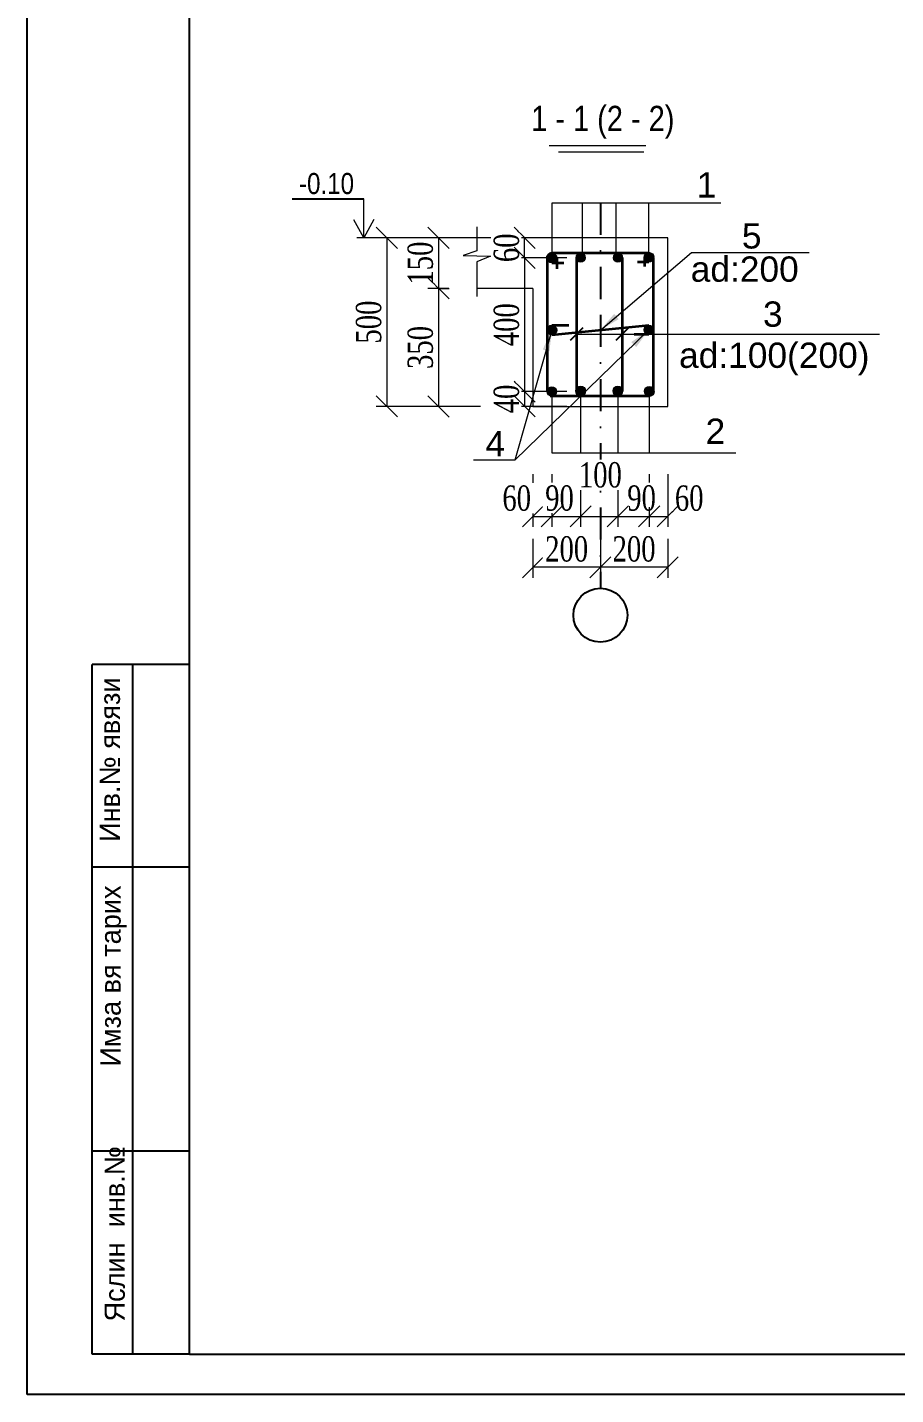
# Model space of a CAD drawing. Header units: millimetres. Extents: x -149347 to 251215, y -2929184 to -2541447.
# Drawn here: x 67574 to 77878, y -2705413 to -2689192 of the extents above; entities that cross this region are included whole.
import ezdxf

# ---------------------------------------------------------------- set-up
doc = ezdxf.new("R2010")
doc.units = ezdxf.units.MM
doc.linetypes.add('DASHDOTX2', pattern=[50.8, 25.4, -12.7, 0, -12.7])
doc.layers.add('APS_MADEIRA', color=35, linetype='Continuous', lineweight=15)
doc.styles.add('400', font='times.ttf', dxfattribs={"width": 0.75, "height": 300})
doc.styles.add('Arial', font='arial.ttf')
doc.styles.add('CP_ATTR', font='A3TI(LA).TTF')
doc.styles.add('style1', font='A3TI(LA).TTF', dxfattribs={"height": 400})
doc.styles.add('style6', font='ARIALN.TTF', dxfattribs={"height": 300})
doc.styles.add('Times New  Roman', font='times.ttf')
doc.styles.add('yazitipi', font='ARIALN.TTF')
doc.dimstyles.new('DIM_100', dxfattribs={"dimscale": 100, "dimtxt": 250, "dimasz": 2.5, "dimexe": 1.25, "dimexo": 0.625, "dimtad": 1, "dimdec": 0, "dimtxsty": 'style1', "dimblk": 'OBLIQUE', "dimcen": 2.5, "dimdle": 1.25, "dimclrd": 251, "dimclre": 251, "dimaunit": 1, "dimadec": 3, "dimazin": 0, "dimtfac": 1, "dimtdec": 0, "dimtmove": 1, "dimatfit": 3, "dimfxl": 1.25, "dimlwd": 5, "dimlwe": 5, "dimarcsym": 0})
doc.dimstyles.new('sevda', dxfattribs={"dimscale": 100, "dimtxt": 2.8, "dimasz": 2.5, "dimexe": 1.25, "dimexo": 0.625, "dimtad": 1, "dimtxsty": 'yazitipi', "dimblk": 'OBLIQUE', "dimcen": 2.5, "dimclrd": 253, "dimclre": 253, "dimclrt": 73, "dimaunit": 1, "dimadec": 3, "dimazin": 0, "dimtfac": 1, "dimtmove": 1, "dimatfit": 3, "dimfxl": 1, "dimlwd": 9, "dimlwe": 9, "dimarcsym": 0})
doc.dimstyles.new('tebriz', dxfattribs={"dimtxt": 280, "dimasz": 150, "dimexe": 150, "dimexo": 0.625, "dimgap": 65, "dimtad": 1, "dimdec": 0, "dimdsep": 32, "dimtxsty": 'Times New  Roman', "dimblk": 'OBLIQUE', "dimcen": 0, "dimdle": 150, "dimclrd": 7, "dimclre": 256, "dimclrt": 256, "dimadec": 0, "dimazin": 0, "dimtfac": 1, "dimtdec": 0, "dimtmove": 0, "dimatfit": 3, "dimldrblk": 'OBLIQUE', "dimfxl": 1, "dimtolj": 1, "dimlwd": 15, "dimlwe": 9, "dimarcsym": 0})

# ---------------------------------------------------------------- blocks, each defined once
blk = doc.blocks.new('mekteb')
at = {"color": 0, "lineweight": 25}
for p, q in [((99643, -1849866), (99643, -1821466)), ((139843, -1849866), (99643, -1849866))]:
    blk.add_line(p, q, dxfattribs=at)
at = {"color": 0, "lineweight": 25, "ltscale": 15}
for q in [(101643, -1821966), (139343, -1849366)]:
    blk.add_line((101643, -1849366), q, dxfattribs=at)
at = {"lineweight": 25, "ltscale": 0.25}
for p, q in [((100443, -1849366), (100443, -1840866)), ((100943, -1849367), (100943, -1840866))]:
    blk.add_line(p, q, dxfattribs=at)
at = {"lineweight": 25}
for p, q in [((101643, -1840866), (100443, -1840866)), ((101645, -1843366), (100445, -1843366)), ((101645, -1846866), (100445, -1846866)), ((101643, -1849366), (100443, -1849366))]:
    blk.add_line(p, q, dxfattribs=at)
at = {"lineweight": 25, "char_height": 250.01, "width": 5960.07, "attachment_point": 1, "rotation": 90, "style": 'CP_ATTR'}
for s, insert in [('\\pt3143;Инв.№ явязи', (100535, -1843053)), ('\\pt3143;Имза вя тарих', (100544, -1845823)), ('\\pt3143;Яслин  инв.№', (100595, -1848965))]:
    blk.add_mtext(s, dxfattribs=dict(at, insert=insert))
blk = doc.blocks.new('_Oblique')
at = {"color": 0, "linetype": 'ByBlock', "lineweight": -2}
blk.add_line((-0.5, -0.5), (0.5, 0.5), dxfattribs=at)
blk = doc.blocks.new('*D718')
at = {"color": 251, "lineweight": 5, "ltscale": 50, "transparency": 16777216}
for p, q in [((73621, -2691927), (73350, -2691927)), ((73975, -2693513), (73350, -2693513))]:
    blk.add_line(p, q, dxfattribs=at)
at = {"color": 251, "linetype": 'ByBlock', "lineweight": 5, "ltscale": 50, "transparency": 16777216}
blk.add_line((73475, -2691926), (73475, -2693514), dxfattribs=at)
at = {"layer": 'Defpoints', "color": 0, "lineweight": 15, "ltscale": 50, "transparency": 16777216}
for p in [(73684, -2691927), (73475, -2693513), (74707, -2693513)]:
    blk.add_point(p, dxfattribs=at)
at = {"color": 251, "lineweight": 5, "ltscale": 50, "transparency": 16777216, "xscale": 250, "yscale": 250, "zscale": 250}
for p, rotation in [((73475, -2691927), 90), ((73475, -2693513), 270)]:
    blk.add_blockref('_Oblique', p, dxfattribs=dict(at, rotation=rotation))
at = {"color": 0, "lineweight": 15, "ltscale": 50, "transparency": 16777216, "insert": (73260, -2692720), "char_height": 300, "attachment_point": 5, "rotation": 90, "style": '400', "bg_fill": 3, "box_fill_scale": 1.1, "bg_fill_color": 9, "bg_fill_true_color": 13158600, "bg_fill_transparency": 0}
blk.add_mtext('400', dxfattribs=at)
blk = doc.blocks.new('*D719')
at = {"color": 251, "lineweight": 5, "ltscale": 50, "transparency": 16777216}
for p, q in [((73975, -2691689), (73350, -2691689)), ((73975, -2691927), (73350, -2691927))]:
    blk.add_line(p, q, dxfattribs=at)
at = {"color": 251, "linetype": 'ByBlock', "lineweight": 5, "ltscale": 50, "transparency": 16777216}
blk.add_line((73475, -2691928), (73475, -2691688), dxfattribs=at)
at = {"layer": 'Defpoints', "color": 0, "lineweight": 15, "ltscale": 50, "transparency": 16777216}
for p in [(74667, -2691689), (74717, -2691927)]:
    blk.add_point(p, dxfattribs=at)
at = {"color": 0, "lineweight": 15, "ltscale": 50, "transparency": 16777216, "insert": (73260, -2691808), "char_height": 300, "attachment_point": 5, "rotation": 90, "style": '400', "bg_fill": 3, "box_fill_scale": 1.1, "bg_fill_color": 9, "bg_fill_true_color": 13158600, "bg_fill_transparency": 0}
blk.add_mtext('60', dxfattribs=at)
at = {"layer": 'Defpoints', "color": 0, "lineweight": 15, "ltscale": 50, "transparency": 16777216}
blk.add_point((73475, -2691689), dxfattribs=at)
at = {"color": 251, "lineweight": 5, "ltscale": 50, "transparency": 16777216, "xscale": 250, "yscale": 250, "zscale": 250}
for p, rotation in [((73475, -2691689), 90), ((73475, -2691927), 270)]:
    blk.add_blockref('_Oblique', p, dxfattribs=dict(at, rotation=rotation))
blk = doc.blocks.new('*D720')
at = {"color": 251, "lineweight": 5, "ltscale": 50, "transparency": 16777216}
for p, q in [((73559, -2693513), (73350, -2693513)), ((73975, -2693689), (73350, -2693689))]:
    blk.add_line(p, q, dxfattribs=at)
at = {"color": 251, "linetype": 'ByBlock', "lineweight": 5, "ltscale": 50, "transparency": 16777216}
blk.add_line((73475, -2693511), (73475, -2693690), dxfattribs=at)
at = {"layer": 'Defpoints', "color": 0, "lineweight": 15, "ltscale": 50, "transparency": 16777216}
for p in [(73621, -2693513), (75174, -2693689)]:
    blk.add_point(p, dxfattribs=at)
at = {"color": 0, "lineweight": 15, "ltscale": 50, "transparency": 16777216, "insert": (73260, -2693601), "char_height": 300, "attachment_point": 5, "rotation": 90, "style": '400', "bg_fill": 3, "box_fill_scale": 1.1, "bg_fill_color": 9, "bg_fill_true_color": 13158600, "bg_fill_transparency": 0}
blk.add_mtext('40', dxfattribs=at)
at = {"layer": 'Defpoints', "color": 0, "lineweight": 15, "ltscale": 50, "transparency": 16777216}
blk.add_point((73475, -2693689), dxfattribs=at)
at = {"color": 251, "lineweight": 5, "ltscale": 50, "transparency": 16777216, "xscale": 250, "yscale": 250, "zscale": 250}
for p, rotation in [((73475, -2693513), 90), ((73475, -2693689), 270)]:
    blk.add_blockref('_Oblique', p, dxfattribs=dict(at, rotation=rotation))
blk = doc.blocks.new('*D721')
at = {"color": 251, "lineweight": 5, "ltscale": 50, "transparency": 16777216}
for p, q in [((72845, -2691689), (72328, -2691689)), ((72574, -2692289), (72328, -2692289))]:
    blk.add_line(p, q, dxfattribs=at)
at = {"color": 251, "linetype": 'ByBlock', "lineweight": 5, "ltscale": 50, "transparency": 16777216}
blk.add_line((72453, -2691688), (72453, -2692290), dxfattribs=at)
at = {"layer": 'Defpoints', "color": 0, "lineweight": 15, "ltscale": 50, "transparency": 16777216}
for p in [(72907, -2691689), (72636, -2692289)]:
    blk.add_point(p, dxfattribs=at)
at = {"color": 251, "lineweight": 5, "ltscale": 50, "transparency": 16777216, "xscale": 250, "yscale": 250, "zscale": 250}
for p, rotation in [((72453, -2691689), 90), ((72453, -2692289), 270)]:
    blk.add_blockref('_Oblique', p, dxfattribs=dict(at, rotation=rotation))
at = {"color": 0, "lineweight": 15, "ltscale": 50, "transparency": 16777216, "insert": (72238, -2691989), "char_height": 300, "attachment_point": 5, "rotation": 90, "style": '400', "bg_fill": 3, "box_fill_scale": 1.1, "bg_fill_color": 9, "bg_fill_true_color": 13158600, "bg_fill_transparency": 0}
blk.add_mtext('1{\\fTimes New Roman|b0|i0|c238|p18;5}0', dxfattribs=at)
at = {"layer": 'Defpoints', "color": 0, "lineweight": 15, "ltscale": 50, "transparency": 16777216}
blk.add_point((72453, -2692289), dxfattribs=at)
blk = doc.blocks.new('*D722')
at = {"color": 251, "linetype": 'ByBlock', "lineweight": 5, "ltscale": 50, "transparency": 16777216}
blk.add_line((72453, -2692288), (72453, -2693692), dxfattribs=at)
at = {"color": 251, "lineweight": 5, "ltscale": 50, "transparency": 16777216}
for p, q in [((72453, -2692289), (72578, -2692289)), ((72953, -2693690), (72328, -2693690))]:
    blk.add_line(p, q, dxfattribs=at)
at = {"layer": 'Defpoints', "color": 0, "lineweight": 15, "ltscale": 50, "transparency": 16777216}
for p in [(72453, -2692289), (72453, -2693690), (74057, -2693690)]:
    blk.add_point(p, dxfattribs=at)
at = {"color": 251, "lineweight": 5, "ltscale": 50, "transparency": 16777216, "xscale": 250, "yscale": 250, "zscale": 250}
for p, rotation in [((72453, -2692289), 90), ((72453, -2693690), 270)]:
    blk.add_blockref('_Oblique', p, dxfattribs=dict(at, rotation=rotation))
at = {"color": 0, "lineweight": 15, "ltscale": 50, "transparency": 16777216, "insert": (72238, -2692990), "char_height": 300, "attachment_point": 5, "rotation": 90, "style": '400', "bg_fill": 3, "box_fill_scale": 1.1, "bg_fill_color": 9, "bg_fill_true_color": 13158600, "bg_fill_transparency": 0}
blk.add_mtext('3{\\fTimes New Roman|b0|i0|c238|p18;5}0', dxfattribs=at)
blk = doc.blocks.new('*D723')
at = {"color": 251, "lineweight": 5, "ltscale": 50, "transparency": 16777216}
for p, q in [((71840, -2691689), (71715, -2691689)), ((72340, -2693689), (71715, -2693689))]:
    blk.add_line(p, q, dxfattribs=at)
at = {"color": 251, "linetype": 'ByBlock', "lineweight": 5, "ltscale": 50, "transparency": 16777216}
blk.add_line((71840, -2691688), (71840, -2693690), dxfattribs=at)
at = {"layer": 'Defpoints', "color": 0, "lineweight": 15, "ltscale": 50, "transparency": 16777216}
for p in [(71894, -2691689), (71840, -2693689), (72503, -2693689)]:
    blk.add_point(p, dxfattribs=at)
at = {"color": 251, "lineweight": 5, "ltscale": 50, "transparency": 16777216, "xscale": 250, "yscale": 250, "zscale": 250}
for p, rotation in [((71840, -2691689), 90), ((71840, -2693689), 270)]:
    blk.add_blockref('_Oblique', p, dxfattribs=dict(at, rotation=rotation))
at = {"color": 0, "lineweight": 15, "ltscale": 50, "transparency": 16777216, "insert": (71625, -2692689), "char_height": 300, "attachment_point": 5, "rotation": 90, "style": '400', "bg_fill": 3, "box_fill_scale": 1.1, "bg_fill_color": 9, "bg_fill_true_color": 13158600, "bg_fill_transparency": 0}
blk.add_mtext('500', dxfattribs=at)
blk = doc.blocks.new('*D724')
at = {"color": 251, "lineweight": 5, "ltscale": 50, "transparency": 16777216}
for p, q in [((73574, -2694494), (73574, -2695119)), ((73798, -2694494), (73798, -2695119))]:
    blk.add_line(p, q, dxfattribs=at)
at = {"color": 251, "linetype": 'ByBlock', "lineweight": 5, "ltscale": 50, "transparency": 16777216}
blk.add_line((73573, -2694994), (73800, -2694994), dxfattribs=at)
at = {"layer": 'Defpoints', "color": 0, "lineweight": 15, "ltscale": 50, "transparency": 16777216}
for p in [(73798, -2693738), (73574, -2693915), (73798, -2694994)]:
    blk.add_point(p, dxfattribs=at)
at = {"color": 251, "lineweight": 5, "ltscale": 50, "transparency": 16777216, "xscale": 250, "yscale": 250, "zscale": 250}
blk.add_blockref('_Oblique', (73798, -2694994), dxfattribs=at)
at = {"color": 0, "lineweight": 15, "ltscale": 50, "transparency": 16777216, "insert": (73381, -2694779), "char_height": 300, "attachment_point": 5, "style": '400', "bg_fill": 3, "box_fill_scale": 1.1, "bg_fill_color": 9, "bg_fill_true_color": 13158600, "bg_fill_transparency": 0}
blk.add_mtext('60', dxfattribs=at)
at = {"color": 251, "lineweight": 5, "ltscale": 50, "transparency": 16777216, "xscale": 250, "yscale": 250, "zscale": 250, "rotation": 180}
blk.add_blockref('_Oblique', (73574, -2694994), dxfattribs=at)
blk = doc.blocks.new('*D725')
at = {"color": 251, "lineweight": 5, "ltscale": 50, "transparency": 16777216}
for p, q in [((74139, -2694494), (74139, -2695119)), ((73798, -2694906), (73798, -2695119))]:
    blk.add_line(p, q, dxfattribs=at)
at = {"color": 251, "linetype": 'ByBlock', "lineweight": 5, "ltscale": 50, "transparency": 16777216}
blk.add_line((73797, -2694994), (74141, -2694994), dxfattribs=at)
at = {"layer": 'Defpoints', "color": 0, "lineweight": 15, "ltscale": 50, "transparency": 16777216}
blk.add_point((74139, -2693731), dxfattribs=at)
at = {"color": 0, "lineweight": 15, "ltscale": 50, "transparency": 16777216, "insert": (73889, -2694778), "char_height": 300, "attachment_point": 5, "style": '400', "bg_fill": 3, "box_fill_scale": 1.1, "bg_fill_color": 9, "bg_fill_true_color": 13158600, "bg_fill_transparency": 0}
blk.add_mtext('90', dxfattribs=at)
at = {"layer": 'Defpoints', "color": 0, "lineweight": 15, "ltscale": 50, "transparency": 16777216}
for p in [(73798, -2694844), (74139, -2694994)]:
    blk.add_point(p, dxfattribs=at)
at = {"color": 251, "lineweight": 5, "ltscale": 50, "transparency": 16777216, "xscale": 250, "yscale": 250, "zscale": 250, "rotation": 180}
blk.add_blockref('_Oblique', (73798, -2694994), dxfattribs=at)
at = {"color": 251, "lineweight": 5, "ltscale": 50, "transparency": 16777216, "xscale": 250, "yscale": 250, "zscale": 250}
blk.add_blockref('_Oblique', (74139, -2694994), dxfattribs=at)
blk = doc.blocks.new('*D726')
at = {"color": 251, "lineweight": 5, "ltscale": 50, "transparency": 16777216}
for p, q in [((74581, -2694494), (74581, -2695119)), ((74139, -2694760), (74139, -2695119))]:
    blk.add_line(p, q, dxfattribs=at)
at = {"color": 251, "linetype": 'ByBlock', "lineweight": 5, "ltscale": 50, "transparency": 16777216}
blk.add_line((74138, -2694994), (74582, -2694994), dxfattribs=at)
at = {"layer": 'Defpoints', "color": 0, "lineweight": 15, "ltscale": 50, "transparency": 16777216}
for p in [(74581, -2693615), (74581, -2694994)]:
    blk.add_point(p, dxfattribs=at)
at = {"color": 251, "lineweight": 5, "ltscale": 50, "transparency": 16777216, "xscale": 250, "yscale": 250, "zscale": 250, "rotation": 180}
blk.add_blockref('_Oblique', (74139, -2694994), dxfattribs=at)
at = {"color": 251, "lineweight": 5, "ltscale": 50, "transparency": 16777216, "xscale": 250, "yscale": 250, "zscale": 250}
blk.add_blockref('_Oblique', (74581, -2694994), dxfattribs=at)
at = {"color": 0, "lineweight": 15, "ltscale": 50, "transparency": 16777216, "insert": (74374, -2694503), "char_height": 300, "attachment_point": 5, "style": '400', "bg_fill": 3, "box_fill_scale": 1.1, "bg_fill_color": 9, "bg_fill_true_color": 13158600, "bg_fill_transparency": 0}
blk.add_mtext('100', dxfattribs=at)
at = {"layer": 'Defpoints', "color": 0, "lineweight": 15, "ltscale": 50, "transparency": 16777216}
blk.add_point((74139, -2694697), dxfattribs=at)
blk = doc.blocks.new('*D727')
at = {"color": 251, "lineweight": 5, "ltscale": 50, "transparency": 16777216}
for p, q in [((74953, -2694494), (74953, -2695119)), ((74581, -2694824), (74581, -2695119))]:
    blk.add_line(p, q, dxfattribs=at)
at = {"color": 251, "linetype": 'ByBlock', "lineweight": 5, "ltscale": 50, "transparency": 16777216}
blk.add_line((74580, -2694994), (74955, -2694994), dxfattribs=at)
at = {"layer": 'Defpoints', "color": 0, "lineweight": 15, "ltscale": 50, "transparency": 16777216}
for p in [(74953, -2693734), (74581, -2694762)]:
    blk.add_point(p, dxfattribs=at)
at = {"color": 0, "lineweight": 15, "ltscale": 50, "transparency": 16777216, "insert": (74863, -2694778), "char_height": 300, "attachment_point": 5, "style": '400', "bg_fill": 3, "box_fill_scale": 1.1, "bg_fill_color": 9, "bg_fill_true_color": 13158600, "bg_fill_transparency": 0}
blk.add_mtext('90', dxfattribs=at)
at = {"layer": 'Defpoints', "color": 0, "lineweight": 15, "ltscale": 50, "transparency": 16777216}
blk.add_point((74953, -2694994), dxfattribs=at)
at = {"color": 251, "lineweight": 5, "ltscale": 50, "transparency": 16777216, "xscale": 250, "yscale": 250, "zscale": 250, "rotation": 180}
blk.add_blockref('_Oblique', (74581, -2694994), dxfattribs=at)
at = {"color": 251, "lineweight": 5, "ltscale": 50, "transparency": 16777216, "xscale": 250, "yscale": 250, "zscale": 250}
blk.add_blockref('_Oblique', (74953, -2694994), dxfattribs=at)
blk = doc.blocks.new('*D728')
at = {"color": 251, "lineweight": 5, "ltscale": 50, "transparency": 16777216}
for p, q in [((75174, -2694494), (75174, -2695119)), ((74953, -2694885), (74953, -2695119))]:
    blk.add_line(p, q, dxfattribs=at)
at = {"color": 251, "linetype": 'ByBlock', "lineweight": 5, "ltscale": 50, "transparency": 16777216}
blk.add_line((74952, -2694994), (75175, -2694994), dxfattribs=at)
at = {"layer": 'Defpoints', "color": 0, "lineweight": 15, "ltscale": 50, "transparency": 16777216}
for p in [(75174, -2693915), (74953, -2694823)]:
    blk.add_point(p, dxfattribs=at)
at = {"color": 251, "lineweight": 5, "ltscale": 50, "transparency": 16777216, "xscale": 250, "yscale": 250, "zscale": 250, "rotation": 180}
blk.add_blockref('_Oblique', (74953, -2694994), dxfattribs=at)
at = {"color": 0, "lineweight": 15, "ltscale": 50, "transparency": 16777216, "insert": (75428, -2694779), "char_height": 300, "attachment_point": 5, "style": '400', "bg_fill": 3, "box_fill_scale": 1.1, "bg_fill_color": 9, "bg_fill_true_color": 13158600, "bg_fill_transparency": 0}
blk.add_mtext('60', dxfattribs=at)
at = {"layer": 'Defpoints', "color": 0, "lineweight": 15, "ltscale": 50, "transparency": 16777216}
blk.add_point((75174, -2694994), dxfattribs=at)
at = {"color": 251, "lineweight": 5, "ltscale": 50, "transparency": 16777216, "xscale": 250, "yscale": 250, "zscale": 250}
blk.add_blockref('_Oblique', (75174, -2694994), dxfattribs=at)
blk = doc.blocks.new('*D729')
at = {"color": 251, "lineweight": 5, "ltscale": 50, "transparency": 16777216}
for p, q in [((74374, -2695262), (74374, -2695723)), ((75174, -2695262), (75174, -2695723))]:
    blk.add_line(p, q, dxfattribs=at)
at = {"color": 251, "linetype": 'ByBlock', "lineweight": 5, "ltscale": 50, "transparency": 16777216}
blk.add_line((75175, -2695598), (74373, -2695598), dxfattribs=at)
at = {"layer": 'Defpoints', "color": 0, "lineweight": 15, "ltscale": 50, "transparency": 16777216}
for p in [(74374, -2695200), (75174, -2695200), (74374, -2695598)]:
    blk.add_point(p, dxfattribs=at)
at = {"color": 251, "lineweight": 5, "ltscale": 50, "transparency": 16777216, "xscale": 250, "yscale": 250, "zscale": 250, "rotation": 180}
blk.add_blockref('_Oblique', (74374, -2695598), dxfattribs=at)
at = {"color": 251, "lineweight": 5, "ltscale": 50, "transparency": 16777216, "xscale": 250, "yscale": 250, "zscale": 250}
blk.add_blockref('_Oblique', (75174, -2695598), dxfattribs=at)
at = {"color": 0, "lineweight": 15, "ltscale": 50, "transparency": 16777216, "insert": (74774, -2695382), "char_height": 300, "attachment_point": 5, "style": '400', "bg_fill": 3, "box_fill_scale": 1.1, "bg_fill_color": 9, "bg_fill_true_color": 13158600, "bg_fill_transparency": 0}
blk.add_mtext('200', dxfattribs=at)
blk = doc.blocks.new('*D730')
at = {"color": 251, "lineweight": 5, "ltscale": 50, "transparency": 16777216}
for p, q in [((73574, -2695262), (73574, -2695723)), ((74374, -2695262), (74374, -2695723))]:
    blk.add_line(p, q, dxfattribs=at)
at = {"color": 251, "linetype": 'ByBlock', "lineweight": 5, "ltscale": 50, "transparency": 16777216}
blk.add_line((74375, -2695598), (73573, -2695598), dxfattribs=at)
at = {"layer": 'Defpoints', "color": 0, "lineweight": 15, "ltscale": 50, "transparency": 16777216}
for p in [(73574, -2695200), (74374, -2695200), (73574, -2695598)]:
    blk.add_point(p, dxfattribs=at)
at = {"color": 251, "lineweight": 5, "ltscale": 50, "transparency": 16777216, "xscale": 250, "yscale": 250, "zscale": 250, "rotation": 180}
blk.add_blockref('_Oblique', (73574, -2695598), dxfattribs=at)
at = {"color": 251, "lineweight": 5, "ltscale": 50, "transparency": 16777216, "xscale": 250, "yscale": 250, "zscale": 250}
blk.add_blockref('_Oblique', (74374, -2695598), dxfattribs=at)
at = {"color": 0, "lineweight": 15, "ltscale": 50, "transparency": 16777216, "insert": (73974, -2695382), "char_height": 300, "attachment_point": 5, "style": '400', "bg_fill": 3, "box_fill_scale": 1.1, "bg_fill_color": 9, "bg_fill_true_color": 13158600, "bg_fill_transparency": 0}
blk.add_mtext('200', dxfattribs=at)

msp = doc.modelspace()

# ---------------------------------------------------------------- hatches: boundary and pattern name
at = {"lineweight": 15, "ltscale": 15}
h = msp.add_hatch(color=7, dxfattribs=at)
h.dxf.hatch_style = 1
edge = h.paths.add_edge_path()
edge.add_arc((73798.29517, -2691926.86895), 57.78531, 0, 360)
h = msp.add_hatch(color=7, dxfattribs=at)
h.dxf.hatch_style = 1
edge = h.paths.add_edge_path()
edge.add_arc((74140.46349, -2691925.00356), 54.7577, 0, 360)
h = msp.add_hatch(color=7, dxfattribs=at)
h.dxf.hatch_style = 1
edge = h.paths.add_edge_path()
edge.add_arc((74582.10974, -2691925.00356), 53.67568, 0, 360)
h = msp.add_hatch(color=7, dxfattribs=at)
h.dxf.hatch_style = 1
edge = h.paths.add_edge_path()
edge.add_arc((74949.35296, -2691923.55475), 54.4711, 0, 360)
h = msp.add_hatch(color=7, dxfattribs=at)
h.dxf.hatch_style = 1
edge = h.paths.add_edge_path()
edge.add_arc((74949.35296, -2692780.82976), 54.4711, 0, 360)
h = msp.add_hatch(color=7, dxfattribs=at)
h.dxf.hatch_style = 1
edge = h.paths.add_edge_path()
edge.add_arc((73798.29517, -2693512.45197), 54.4711, 0, 360)
h = msp.add_hatch(color=7, dxfattribs=at)
h.dxf.hatch_style = 1
edge = h.paths.add_edge_path()
edge.add_arc((74139.48344, -2693505.71108), 57.1346, 0, 360)
h = msp.add_hatch(color=7, dxfattribs=at)
h.dxf.hatch_style = 1
edge = h.paths.add_edge_path()
edge.add_arc((74581.1297, -2693505.71108), 57.1346, 0, 360)
h = msp.add_hatch(color=7, dxfattribs=at)
h.dxf.hatch_style = 1
edge = h.paths.add_edge_path()
edge.add_arc((74953.49384, -2693508.37458), 54.4711, 0, 360)

# ---------------------------------------------------------------- linework, layer by layer
at = {"lineweight": 9}
for p, q in [((73767.67279, -2690592.37484), (74914.01359, -2690592.37484)), ((73878.14438, -2690667.41222), (74889.1345, -2690667.41222))]:
    msp.add_line(p, q, dxfattribs=at)
at = {"color": 7}
msp.add_line((70716.97729, -2691227.8358), (71565.33228, -2691227.8358), dxfattribs=at)
at = {"color": 252, "linetype": 'DASHDOTX2', "ltscale": 15, "true_color": 0xa97986}
for p, q in [((74373.82406, -2691272.54241), (74373.82406, -2692602.276)), ((74373.82406, -2692602.276), (74373.82406, -2695846.41259))]:
    msp.add_line(p, q, dxfattribs=at)
at = {"color": 7, "lineweight": 15, "ltscale": 15}
for p, q in [((73573.82406, -2691689.04335), (72910.65319, -2691689.04335)), ((75173.82406, -2691689.04335), (73573.82406, -2691689.04335)), ((75173.82406, -2692602.276), (75173.82406, -2691689.04335)), ((73573.82406, -2692289.04335), (73573.82406, -2692602.276)), ((73573.82406, -2692602.276), (73573.82406, -2693689.04335)), ((75173.82406, -2693689.04335), (75173.82406, -2692602.276)), ((73573.82406, -2693689.04335), (75173.82406, -2693689.04335))]:
    msp.add_line(p, q, dxfattribs=at)
at = {"color": 7, "lineweight": 35, "ltscale": 15}
for p, q in [((73743.82406, -2691907.58061), (73743.82406, -2692602.276)), ((73798.29505, -2691984.65426), (73940.01596, -2691984.65426)), ((73855.8083, -2691921.2671), (73855.8083, -2692055.14939)), ((74090.06978, -2691925.00356), (74090.06978, -2692602.276)), ((74632.50345, -2691925.00356), (74632.50345, -2692602.276)), ((74949.35296, -2691978.02586), (74815.49225, -2691978.02586)), ((74895.5647, -2691914.95681), (74895.5647, -2692029.98742)), ((75003.82406, -2692602.276), (75003.82406, -2691926.86895)), ((73743.82406, -2692602.276), (73743.82406, -2693512.45197)), ((74090.06978, -2692602.276), (74090.06978, -2693510.58658)), ((74632.50345, -2692602.276), (74632.50345, -2693510.58658)), ((75003.82406, -2693512.45197), (75003.82406, -2692602.276)), ((73777.61728, -2693562.84568), (74953.49384, -2693562.84568))]:
    msp.add_line(p, q, dxfattribs=at)
at = {"color": 7, "lineweight": 15, "ltscale": 15}
msp.add_lwpolyline([(72909.28968, -2691557.19752), (72909.28968, -2691841.88923), (72747.56685, -2691899.878), (73069.88389, -2691907.38152), (72909.28968, -2691974.95504), (72909.28968, -2692387.30359)], dxfattribs=at)
for centre, radius in [((73798.29517, -2691926.86895), 57.78531), ((74140.46349, -2691925.00356), 54.7577), ((74582.10974, -2691925.00356), 53.67568), ((74949.35296, -2691923.55475), 54.4711), ((74949.35296, -2692780.82976), 54.4711), ((73798.29517, -2693512.45197), 54.4711), ((74139.48344, -2693505.71108), 57.1346), ((74581.1297, -2693505.71108), 57.1346), ((74953.49384, -2693508.37458), 54.4711)]:
    msp.add_circle(centre, radius, dxfattribs=at)
msp.add_circle((74373.82406, -2696166.41259), 320)
at = {"layer": 'APS_MADEIRA', "color": 7, "lineweight": 9, "ltscale": 25}
for p, q in [((73802.74249, -2691907.4256), (73802.74249, -2691272.54241)), ((73802.74249, -2691272.54241), (75804.39656, -2691272.54241)), ((74160.61123, -2691908.41663), (74160.61123, -2691272.54241)), ((74562.25458, -2691909.49864), (74562.25458, -2691272.54241)), ((74949.35296, -2691910.56839), (74949.35296, -2691272.54241)), ((73798.29517, -2693566.92307), (73798.29517, -2694239.41901)), ((74139.48344, -2693562.84568), (74139.48344, -2694235.34162)), ((74581.12987, -2693562.84568), (74581.12987, -2694235.34162)), ((74953.49384, -2693562.84568), (74953.49384, -2694235.34162)), ((73798.29517, -2694239.41901), (75981.92179, -2694239.41901))]:
    msp.add_line(p, q, dxfattribs=at)
at = {"layer": 'APS_MADEIRA', "color": 7, "lineweight": 15, "ltscale": 25}
for p, q in [((73195.16639, -2691687.79335), (71484.81049, -2691687.79335)), ((74949.35296, -2691869.08365), (74949.35296, -2691869.08363))]:
    msp.add_line(p, q, dxfattribs=at)
at = {"layer": 'APS_MADEIRA', "color": 7, "lineweight": 30, "ltscale": 25}
for centre, radius, start, end in [((73798.29517, -2691926.86895), 57.78531, 90, 180), ((74949.35296, -2691923.55475), 54.4711, 0, 90), ((74953.49384, -2693508.37458), 54.4711, 270, 0)]:
    msp.add_arc(centre, radius, start, end, dxfattribs=at)

# ---------------------------------------------------------------- block references
at = {"lineweight": 15, "xscale": 0.962501317234829, "yscale": 0.962501317234829, "zscale": 0.962501317234829}
msp.add_blockref('mekteb', (-28332.96186, -924914.45126), dxfattribs=at)

# ---------------------------------------------------------------- texts
at = {"insert": (72119.62837, -2690123.24959), "char_height": 300, "width": 7294.1167988, "attachment_point": 1, "style": 'style6'}
msp.add_mtext('              {\\fArial Narrow|b0|i0|c238|p34; 1 - 1 (2 }-{\\fArial Narrow|b0|i0|c238|p34; 2) }', dxfattribs=at)
at = {"lineweight": 9, "insert": (70797.78128, -2690920.15842), "char_height": 250, "width": 23109.777632, "attachment_point": 1, "style": 'style6'}
msp.add_mtext('{\\fArial Narrow|b0|i0|c238|p34;-0.10}', dxfattribs=at)
at = {"layer": 'APS_MADEIRA', "color": 7, "lineweight": 9, "ltscale": 25, "style": 'Arial'}
for s, p in [('ad:200', (75445.83605, -2692210.11226)), ('ad:100(200)', (75307.32024, -2693232.0052))]:
    msp.add_text(s, height=300, dxfattribs=at).set_placement(p)
at = {"layer": 'APS_MADEIRA', "color": 7, "lineweight": 9, "ltscale": 25, "char_height": 300, "attachment_point": 1, "style": 'Arial'}
for s, insert in [('  \\P1', (75516.16703, -2690410.79748)), ('{\\fArial|b0|i0|c238|p34;5}', (76052.92933, -2691516.08976)), ('3', (76303.75979, -2692444.1109)), (' \\P 2', (75506.01569, -2693333.74593))]:
    msp.add_mtext_dynamic_manual_height_columns(s, width=488.0335854, gutter_width=12.5, heights=[0], dxfattribs=dict(at, insert=insert))

# ---------------------------------------------------------------- next in the draw order: dimensions: what is measured, and where the dimension line sits
at = {"color": 7, "lineweight": 15, "ltscale": 50}
for base, p1, p2, text, picture, middle in [((72453.31669, -2692289.04335), (72907.31608, -2691689.04335), (72636.02324, -2692289.04335), '1{\\fTimes New Roman|b0|i0|c238|p18;5}0', '*D721', (72238.22116, -2691989.04335)), ((73474.92453, -2693512.51389), (73683.85969, -2691926.86895), (74706.75635, -2693512.51389), '400', '*D718', (73259.829, -2692719.69142))]:
    dim = msp.add_linear_dim(base=base, p1=p1, p2=p2, angle=90, text=text, dimstyle='DIM_100', override={"dimscale": 1, "dimtxt": 300, "dimasz": 250, "dimexe": 125, "dimexo": 62.5, "dimgap": 62.5, "dimtxsty": '400', "dimcen": 250, "dimfxl": 500, "dimfxlon": 1, "dimtfill": 1, "dimtfillclr": 256, "dimarcsym": 1}, dxfattribs=at)
    dim.commit()
    dim.dimension.update_dxf_attribs({"geometry": picture, "text_midpoint": middle})

# ---------------------------------------------------------------- next in the draw order: linework, layer by layer
at = {"color": 7, "lineweight": 35, "ltscale": 15}
msp.add_lwpolyline([(74949.35296, -2692835.30086), (74774.75976, -2692835.30086)], dxfattribs=at)

# ---------------------------------------------------------------- next in the draw order: dimensions: what is measured, and where the dimension line sits
at = {"color": 7, "lineweight": 15, "ltscale": 50}
for base, p1, p2, text, picture, middle in [((73474.92453, -2691689.04335), (74716.75635, -2691926.86895), (74666.55715, -2691689.04335), '60', '*D719', (73474.92453, -2691807.95615)), ((73474.92453, -2693689.04335), (73621.35969, -2693512.51389), (75173.82406, -2693689.04335), '40', '*D720', (73474.92453, -2693600.80959))]:
    dim = msp.add_linear_dim(base=base, p1=p1, p2=p2, angle=90, text=text, dimstyle='DIM_100', override={"dimscale": 1, "dimtxt": 300, "dimasz": 250, "dimexe": 125, "dimexo": 62.5, "dimgap": 62.5, "dimtxsty": '400', "dimcen": 250, "dimfxl": 500, "dimfxlon": 1, "dimtfill": 1, "dimtfillclr": 256, "dimarcsym": 1}, dxfattribs=at)
    dim.commit()
    dim.dimension.update_dxf_attribs({"geometry": picture, "text_midpoint": middle, "dimtype": 160})

# ---------------------------------------------------------------- next in the draw order: leaders
at = {"color": 2, "lineweight": 15, "ltscale": 15}
msp.add_leader([(74632.50345, -2692830.43126), (77684.60586, -2692830.43126)], dimstyle='tebriz', dxfattribs=at)

# ---------------------------------------------------------------- next in the draw order: linework, layer by layer
at = {"color": 7, "lineweight": 35, "ltscale": 15}
msp.add_line((73798.29517, -2691869.08365), (74949.35296, -2691869.08365), dxfattribs=at)

# ---------------------------------------------------------------- next in the draw order: dimensions: what is measured, and where the dimension line sits
at = {"color": 7, "lineweight": 15, "ltscale": 50}
dim = msp.add_linear_dim(base=(72453.31669, -2693690.35528), p1=(72453.31669, -2692289.04335), p2=(74057.12845, -2693690.35528), angle=90, text='3{\\fTimes New Roman|b0|i0|c238|p18;5}0', dimstyle='DIM_100', override={"dimscale": 1, "dimtxt": 300, "dimasz": 250, "dimexe": 125, "dimexo": 62.5, "dimgap": 62.5, "dimtxsty": '400', "dimcen": 250, "dimfxl": 500, "dimfxlon": 1, "dimtfill": 1, "dimtfillclr": 256, "dimarcsym": 1}, dxfattribs=at)
dim.commit()
dim.dimension.update_dxf_attribs({"geometry": '*D722', "text_midpoint": (72238.22116, -2692989.69931)})

# ---------------------------------------------------------------- next in the draw order: leaders
at = {"color": 1, "lineweight": 15, "ltscale": 15}
msp.add_leader([(74373.82406, -2692784.14396), (75456.54356, -2691864.1434), (76852.00818, -2691864.1434)], dimstyle='sevda', override={"dimgap": 0.625, "dimtad": 0}, dxfattribs=at)

# ---------------------------------------------------------------- next in the draw order: hatches: boundary and pattern name
at = {"lineweight": 15, "ltscale": 15}
h = msp.add_hatch(color=7, dxfattribs=at)
h.dxf.hatch_style = 1
edge = h.paths.add_edge_path()
edge.add_arc((73798.29517, -2692784.14396), 57.78531, 0, 360)

# ---------------------------------------------------------------- next in the draw order: linework, layer by layer
at = {"color": 7, "lineweight": 15, "ltscale": 15}
msp.add_line((73573.82406, -2692289.04335), (72910.65319, -2692289.04335), dxfattribs=at)
at = {"color": 7, "lineweight": 35, "ltscale": 15}
for points in [[(73798.29517, -2692841.92927), (74949.35296, -2692726.35866)], [(73798.29517, -2692726.35866), (73997.89466, -2692726.35866)]]:
    msp.add_lwpolyline(points, dxfattribs=at)
at = {"color": 7, "lineweight": 15, "ltscale": 15}
msp.add_circle((73798.29517, -2692784.14396), 57.78531, dxfattribs=at)

# ---------------------------------------------------------------- next in the draw order: dimensions: what is measured, and where the dimension line sits
at = {"color": 7, "lineweight": 15, "ltscale": 50}
dim = msp.add_linear_dim(base=(71840.04865, -2693689.10528), p1=(71893.85748, -2691689.10528), p2=(72503.07346, -2693689.10528), angle=90, text='500', dimstyle='DIM_100', override={"dimscale": 1, "dimtxt": 300, "dimasz": 250, "dimexe": 125, "dimexo": 62.5, "dimgap": 62.5, "dimtxsty": '400', "dimcen": 250, "dimfxl": 500, "dimfxlon": 1, "dimtfill": 1, "dimtfillclr": 256, "dimarcsym": 1}, dxfattribs=at)
dim.commit()
dim.dimension.update_dxf_attribs({"geometry": '*D723', "text_midpoint": (71624.95312, -2692689.10528)})
dim = msp.add_linear_dim(base=(73798.29517, -2694994.01965), p1=(73573.82406, -2693914.6374), p2=(73798.29517, -2693738.04602), text='60', dimstyle='DIM_100', override={"dimscale": 1, "dimtxt": 300, "dimasz": 250, "dimexe": 125, "dimexo": 62.5, "dimgap": 62.5, "dimtxsty": '400', "dimcen": 250, "dimfxl": 500, "dimfxlon": 1, "dimtfill": 1, "dimtfillclr": 256, "dimarcsym": 1}, dxfattribs=at)
dim.commit()
dim.dimension.update_dxf_attribs({"geometry": '*D724', "text_midpoint": (73381.15926, -2694994.01965), "dimtype": 160})

# ---------------------------------------------------------------- next in the draw order: leaders
at = {"color": 2, "lineweight": 15, "ltscale": 15}
msp.add_leader([(74090.06978, -2692830.43126), (77684.60586, -2692830.43126)], dimstyle='tebriz', dxfattribs=at)

# ---------------------------------------------------------------- next in the draw order: linework, layer by layer
at = {"color": 7, "lineweight": 15}
for points in [[(71565.33228, -2691687.79335), (71565.33228, -2691227.8358)], [(71686.32881, -2691470.41455), (71565.33228, -2691687.79335), (71446.37764, -2691474.08292)]]:
    msp.add_lwpolyline(points, dxfattribs=at)

# ---------------------------------------------------------------- next in the draw order: texts
at = {"layer": 'APS_MADEIRA', "color": 7, "lineweight": 9, "ltscale": 25, "insert": (73010.24848, -2693981.47867), "char_height": 300, "attachment_point": 1, "style": 'Arial'}
msp.add_mtext_dynamic_manual_height_columns('{\\fArial|b0|i0|c238|p34;4}', width=488.0335854, gutter_width=12.5, heights=[0], dxfattribs=at)

# ---------------------------------------------------------------- next in the draw order: dimensions: what is measured, and where the dimension line sits
at = {"color": 7, "lineweight": 15, "ltscale": 50}
dim = msp.add_linear_dim(base=(74139.48344, -2694994.01965), p1=(73798.29517, -2694843.84735), p2=(74139.48344, -2693731.30513), text='90', dimstyle='DIM_100', override={"dimscale": 1, "dimtxt": 300, "dimasz": 250, "dimexe": 125, "dimexo": 62.5, "dimgap": 62.5, "dimtxsty": '400', "dimcen": 250, "dimfxl": 500, "dimfxlon": 1, "dimtfill": 1, "dimtfillclr": 256, "dimarcsym": 1}, dxfattribs=at)
dim.commit()
dim.dimension.update_dxf_attribs({"geometry": '*D725', "text_midpoint": (73888.51488, -2694994.01965), "dimtype": 160})

# ---------------------------------------------------------------- next in the draw order: dimensions: what is measured, and where the dimension line sits
dim = msp.add_linear_dim(base=(74581.1297, -2694994.01965), p1=(74139.48344, -2694697.10215), p2=(74581.1297, -2693615.15847), text='100', dimstyle='DIM_100', override={"dimscale": 1, "dimtxt": 300, "dimasz": 250, "dimexe": 125, "dimexo": 62.5, "dimgap": 62.5, "dimtxsty": '400', "dimcen": 250, "dimfxl": 500, "dimfxlon": 1, "dimtfill": 1, "dimtfillclr": 256, "dimarcsym": 1}, dxfattribs=at)
dim.commit()
dim.dimension.update_dxf_attribs({"geometry": '*D726', "text_midpoint": (74373.82406, -2694717.76794), "dimtype": 160})

# ---------------------------------------------------------------- next in the draw order: leaders
at = {"color": 1, "lineweight": 15, "ltscale": 15}
msp.add_leader([(73798.29517, -2692784.14396), (73359.31845, -2694325.25287), (72870.2067, -2694325.25287)], dimstyle='sevda', override={"dimgap": 0.625, "dimtad": 0}, dxfattribs=at)

# ---------------------------------------------------------------- next in the draw order: dimensions: what is measured, and where the dimension line sits
at = {"color": 7, "lineweight": 15, "ltscale": 50}
dim = msp.add_linear_dim(base=(74953.49384, -2694994.01965), p1=(74581.1297, -2694761.90703), p2=(74953.49384, -2693733.96863), text='90', dimstyle='DIM_100', override={"dimscale": 1, "dimtxt": 300, "dimasz": 250, "dimexe": 125, "dimexo": 62.5, "dimgap": 62.5, "dimtxsty": '400', "dimcen": 250, "dimfxl": 500, "dimfxlon": 1, "dimtfill": 1, "dimtfillclr": 256, "dimarcsym": 1}, dxfattribs=at)
dim.commit()
dim.dimension.update_dxf_attribs({"geometry": '*D727', "text_midpoint": (74863.01674, -2694994.01965), "dimtype": 160})

# ---------------------------------------------------------------- next in the draw order: dimensions: what is measured, and where the dimension line sits
dim = msp.add_linear_dim(base=(75173.82406, -2694994.01965), p1=(74953.49384, -2694822.81368), p2=(75173.82406, -2693914.6374), text='60', dimstyle='DIM_100', override={"dimscale": 1, "dimtxt": 300, "dimasz": 250, "dimexe": 125, "dimexo": 62.5, "dimgap": 62.5, "dimtxsty": '400', "dimcen": 250, "dimfxl": 500, "dimfxlon": 1, "dimtfill": 1, "dimtfillclr": 256, "dimarcsym": 1}, dxfattribs=at)
dim.commit()
dim.dimension.update_dxf_attribs({"geometry": '*D728', "text_midpoint": (75427.51751, -2694994.01965), "dimtype": 160})

# ---------------------------------------------------------------- next in the draw order: dimensions: what is measured, and where the dimension line sits
dim = msp.add_linear_dim(base=(74373.82406, -2695597.51633), p1=(75173.82406, -2695199.58527), p2=(74373.82406, -2695199.58527), angle=180, text='200', dimstyle='DIM_100', override={"dimscale": 1, "dimtxt": 300, "dimasz": 250, "dimexe": 125, "dimexo": 62.5, "dimgap": 62.5, "dimtxsty": '400', "dimcen": 250, "dimfxl": 500, "dimfxlon": 1, "dimtfill": 1, "dimtfillclr": 256, "dimarcsym": 1}, dxfattribs=at)
dim.commit()
dim.dimension.update_dxf_attribs({"geometry": '*D729', "text_midpoint": (74773.82406, -2695382.4208)})

# ---------------------------------------------------------------- next in the draw order: leaders
at = {"color": 1, "lineweight": 15, "ltscale": 15}
msp.add_leader([(74949.35296, -2692780.82976), (73359.31845, -2694325.25287)], dimstyle='sevda', override={"dimgap": 0.625, "dimtad": 0}, dxfattribs=at)

# ---------------------------------------------------------------- next in the draw order: dimensions: what is measured, and where the dimension line sits
at = {"color": 7, "lineweight": 15, "ltscale": 50}
dim = msp.add_linear_dim(base=(73573.82406, -2695597.51633), p1=(74373.82406, -2695199.58527), p2=(73573.82406, -2695199.58527), angle=180, text='200', dimstyle='DIM_100', override={"dimscale": 1, "dimtxt": 300, "dimasz": 250, "dimexe": 125, "dimexo": 62.5, "dimgap": 62.5, "dimtxsty": '400', "dimcen": 250, "dimfxl": 500, "dimfxlon": 1, "dimtfill": 1, "dimtfillclr": 256, "dimarcsym": 1}, dxfattribs=at)
dim.commit()
dim.dimension.update_dxf_attribs({"geometry": '*D730', "text_midpoint": (73973.82406, -2695382.4208)})

doc.saveas('drawing.dxf')
